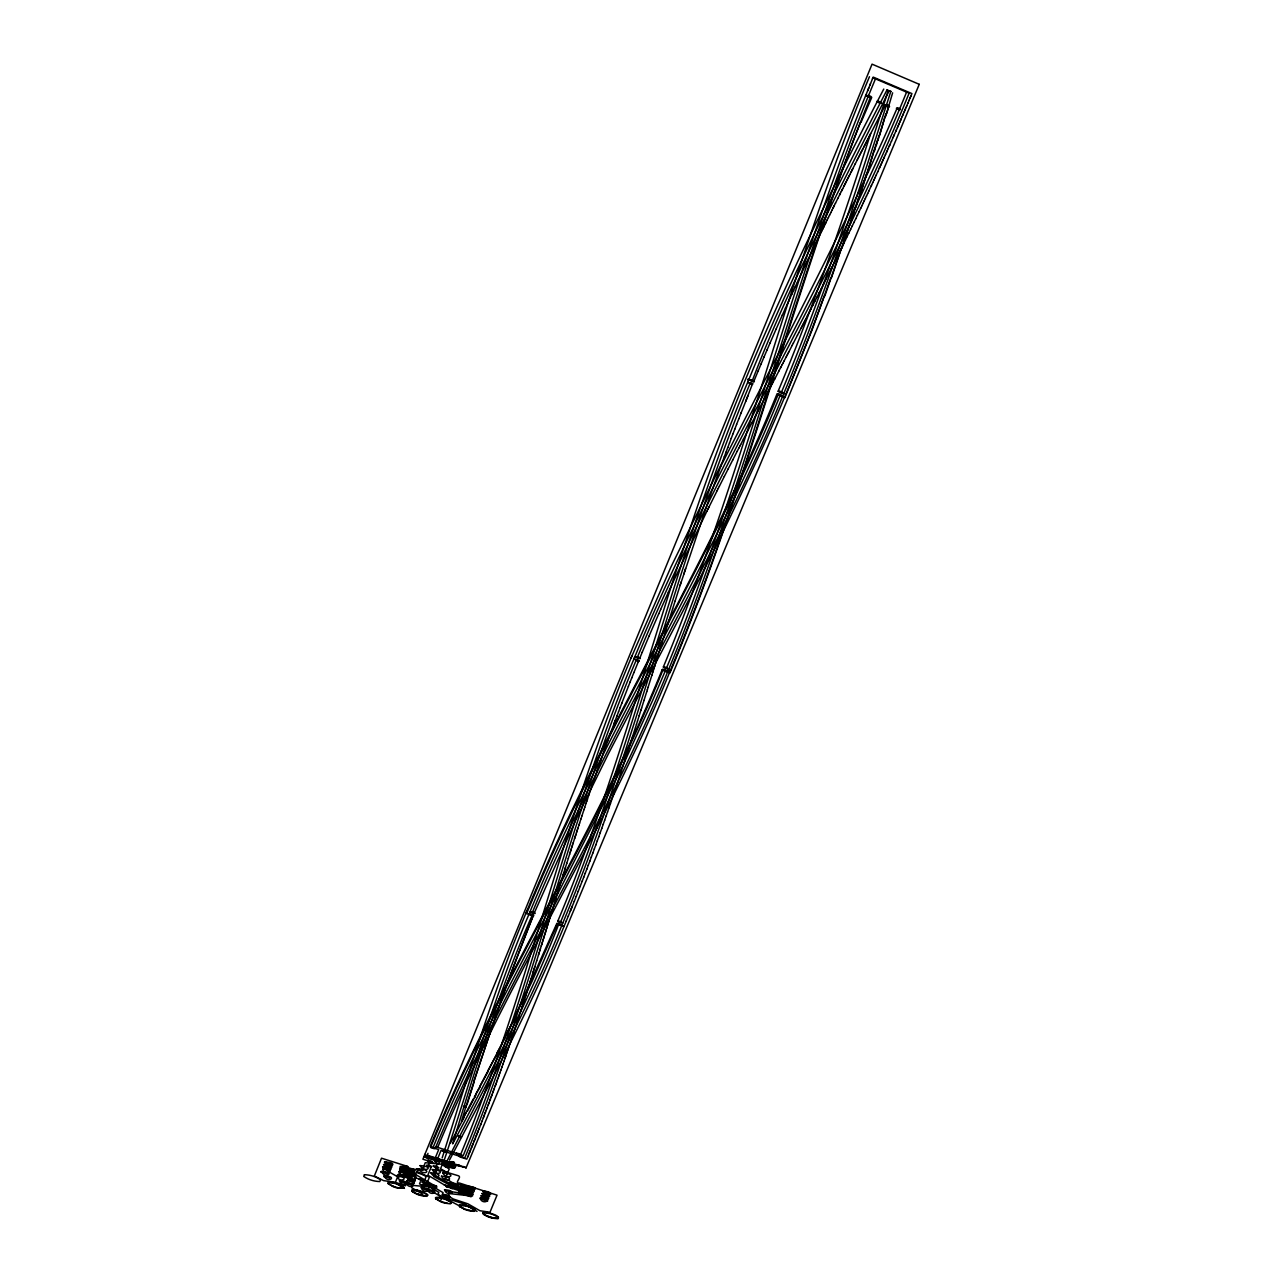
<?xml version="1.0" encoding="UTF-8"?>
<svg xmlns="http://www.w3.org/2000/svg" width="1283" height="1283" viewBox="0 0 1283 1283"><rect width="100%" height="100%" fill="white"/><g stroke="black" fill="none" stroke-linecap="round" stroke-linejoin="round"><path stroke-width="1.5" d="M388.188 1183.76L389.294 1182.669L394.555 1183.359A32.941 28.467 2.7 0 1 398.965 1184.77L404.113 1188.09L397.602 1188.09A33.214 28.98 2.5 0 1 393.207 1186.695L387.947 1183.231M427.72 1194.954L426.694 1196.333L421.449 1195.644A33.117 28.9 1.6 0 1 417.071 1194.265L412.533 1191.843L412.068 1189.983M427.672 1195.115L426.421 1195.788M435.546 1197.969L437.808 1197.28M474.983 1210.302L472.753 1210.815M498.221 1216.974L497.996 1218.77L492.415 1218.16A32.861 28.611 -0.9 0 1 488.085 1216.781L483.964 1214.664L482.857 1212.804M497.996 1218.144L498.397 1217.198L493.811 1214.873A32.604 28.098 -0.4 0 0 489.481 1213.493L484.284 1212.82L483.354 1214.135M547.248 926.518L546.526 928.796M547.456 925.765L547.857 924.498M548.082 923.744L548.482 922.477M548.691 921.723L549.108 920.456M549.316 919.686L550.038 917.425M550.247 916.655L550.664 915.404M550.872 914.619L551.273 913.368M750.33 382.879C675.836 559.548 635.903 748.358 561.906 925.187L558.746 924.145C529.991 998.559 490.764 1072.091 452.658 1143.891C475.993 1066.622 500.178 987.653 532.269 915.052L529.125 913.929C494.292 994.822 470.909 1080.238 443.148 1163.408M466.146 1105.978L461.463 1121.326L473.315 1098.873M466.996 1104.711L474.245 1081.473M466.322 1107.021L466.178 1106.956A7.04 6.223 1 0 0 463.917 1106.203L463.484 1106.812A7.057 6.239 0.9 0 0 465.745 1107.566C484.974 1046.11 508.485 976.972 533.199 915.789A7.281 6.672 -0.5 0 1 530.889 914.971L530.328 914.33L531.354 914.298A7.265 6.64 -0.4 0 1 533.664 915.116L533.696 915.854M540.031 949.901L541.362 945.635M541.266 945.892L541.667 944.625M541.891 943.887L542.292 942.62M542.501 941.882L545.692 931.57M545.291 932.821L546.927 927.529M547.151 926.775L547.552 925.508M547.761 924.754L548.178 923.487M548.386 922.734L548.787 921.467M549.012 920.697L549.413 919.446M549.621 918.676L550.343 916.415M550.567 915.645L550.968 914.394M551.177 913.608L552.524 909.31M552.123 910.561L555.347 900.169M555.555 899.383L555.972 898.132M556.181 897.346L556.597 896.095M557.127 894.283L557.848 892.022M540.432 948.634L539.726 950.911M542.917 940.615L543.222 939.621M543.527 938.611L543.832 937.6M544.152 936.59L544.457 935.596M544.762 934.585L545.083 933.575M545.997 930.56L546.317 929.55M551.594 912.357L551.898 911.347M553.47 906.263L553.775 905.253M555.25 900.393L555.651 899.142M555.876 898.357L556.277 897.106M436.268 1161.259L434.344 1160.121L438.706 1149.568L432.996 1147.724C468.552 1060.031 514.611 977.101 557.544 893.032M558.073 891.22L559.115 887.932M559.965 885.078L560.382 883.843M538.475 954.905L538.892 953.638M539.101 952.9L539.822 950.639M541.57 944.897L541.987 943.63M542.196 942.877L542.597 941.626M557.752 892.246L558.169 890.995M559.019 888.157L560.062 884.869M560.607 883.041L561.329 880.763M561.553 879.962L561.97 878.727M536.631 960.903L538.587 954.648M538.796 953.91L539.197 952.644M560.286 884.067L560.703 882.816M561.232 880.988L561.649 879.753M561.874 878.935L563.237 874.621M563.478 873.819L563.879 872.568M534.145 968.873L534.562 967.607M534.77 966.885L536.727 960.63M651.812 675.371L652.871 671.987M652.839 672.084L654.234 667.609M653.865 668.78L654.923 665.412M654.555 666.583L655.613 663.215M534.337 912.838L576.035 819.372L608.543 753.522L655.485 663.295L660.408 647.787M656.271 661.082L656.607 659.991M657.634 656.688L657.987 655.581M659.703 650.064L660.039 648.957M563.157 874.846L563.558 873.595M563.782 872.793L564.841 869.489M565.065 868.671L565.482 867.436M532.91 972.835L533.327 971.568M533.536 970.862L534.257 968.601M534.466 967.879L534.883 966.612M646.696 691.762L647.418 689.484M647.386 689.58L648.091 687.303M648.059 687.399L651.844 675.275M660.392 647.851L661.787 643.36M662.477 641.147L661.771 643.424M663.183 638.934L662.461 641.211M564.745 869.698L565.161 868.463M565.386 867.645L566.765 863.331M566.685 863.539L568.385 858.183M530.745 979.779L531.162 978.512M531.675 976.812L533.022 972.562M533.215 971.84L533.632 970.573M530.12 981.768L530.537 980.485M531.05 978.785L531.771 976.539M640.907 710.221L641.628 707.943M641.596 708.056L644.018 700.358M643.97 700.47L646.728 691.665M663.151 638.998L666.294 628.959M666.278 629.007L672.613 608.912M473.94 1080.992L503.674 992.304L533.391 915.116M568.289 858.375L569.684 854.061M569.588 854.253L570.326 851.992M570.566 851.158L571.961 846.828M570.983 849.923L571.304 848.897M530.216 981.479L527.618 989.658M530.424 980.773L530.841 979.506M528.035 988.391L526.688 992.625M528.355 987.397L528.981 985.424M672.597 608.944L675.099 601.086M639.255 715.513L637.507 721.03M640.955 710.108L639.207 715.625M636.48 724.27L637.539 720.918M570.245 852.201L570.662 850.966M572.202 845.994L572.619 844.759M571.881 847.021L572.298 845.802M572.539 844.952L573.276 842.69M526.062 994.582L526.479 993.315M675.083 601.118L680.471 584.262M636.528 724.141L632.711 736.089M573.196 842.883L575.923 834.415M525.116 997.533L525.549 996.266M525.741 995.576L526.174 994.293M526.367 993.603L526.8 992.336M523.865 1001.462L524.282 1000.195M524.49 999.505L525.228 997.244M525.437 996.554L525.854 995.287M632.423 737.019L631.348 740.371M888.157 90.644C855.777 192.322 822.692 293.935 781.379 392.422L780.481 392.069L783.817 393.432C825.161 294.946 858.311 193.332 890.739 91.638M574.511 838.745L576.596 832.346M576.837 831.496L577.254 830.261M522.919 1004.397L523.352 1003.13M523.544 1002.44L523.977 1001.173M524.17 1000.483L524.603 999.216M521.973 1007.347L522.406 1006.064M522.598 1005.391L523.031 1004.108M523.239 1003.418L523.656 1002.151M680.102 585.417L709.387 498.045M680.824 583.156L681.177 582.033M629.969 744.637L631.396 740.243M632.375 737.148L632.76 735.961M870.628 133.576C842.739 220.5 813.358 307.038 778.107 391.299M886.008 113.481L879.593 135.292M885.078 116.384L877.893 140.569M892.631 92.825L885.719 116.272M886.649 113.353L888.734 106.858M576.516 832.523L576.917 831.304M577.51 829.411L577.927 828.193M577.174 830.454L577.591 829.235M577.847 828.385L578.938 825.081M521.347 1009.304L522.085 1007.043M522.293 1006.369L522.71 1005.086M520.706 1011.261L521.459 1008.999M628.606 748.919L630.017 744.509M627.563 752.111L628.638 748.775M877.267 140.665L874.477 151.089M878.967 135.405L876.321 145.428M578.858 825.258L579.611 822.996M579.531 823.189L580.958 818.843M520.08 1013.201L520.818 1010.956M518.813 1017.114L520.192 1012.912M683.727 574.159L684.096 573.036M684.464 571.881L685.571 568.497M626.184 756.377L627.612 751.982M624.805 760.627L625.19 759.424M625.495 758.494L626.232 756.232M876.081 144.338L866.891 174.344M580.878 819.019L581.985 815.731M518.172 1019.055L518.925 1016.81M624.853 760.482L623.073 765.919M625.142 759.552L625.543 758.349M874.22 150.063L861.502 190.638M581.905 815.908L584.038 809.477M516.905 1022.952L518.284 1018.75M515.622 1026.833L517.017 1022.647M623.121 765.775L621.325 771.211M866.266 174.408L858.969 198.24M583.957 809.653L584.727 807.392M514.98 1028.774L515.734 1026.528M621.373 771.067L617.476 782.806M584.647 807.568L586.106 803.222M586.026 803.399L586.796 801.137M513.697 1032.655L515.092 1028.469M861.31 189.451L856.002 207.092M586.732 801.298L587.502 799.052M513.056 1034.579L513.809 1032.334M512.398 1036.52L513.168 1034.274M511.757 1038.444L512.526 1036.199M617.524 782.646L615.359 789.109M858.359 198.288L850.052 224.669M587.422 799.213L588.897 794.867M588.817 795.027L590.308 790.681M511.115 1040.385L511.869 1038.139M855.392 207.14L841.905 248.277M510.458 1042.309L511.227 1040.064M509.8 1044.234L510.586 1041.988M614.653 791.194L615.423 788.949M613.948 793.295L614.717 791.034M590.228 790.841L594.221 779.166M508.822 1047.12L509.928 1043.913M613.242 795.38L613.996 793.135M507.843 1050.007L508.95 1046.8M506.865 1052.878L507.972 1049.686M613.29 795.219L610.387 803.735M849.458 224.701L831.448 277.786M506.977 1052.557L504.877 1058.635M594.157 779.326L595.681 774.98M505.999 1055.428L503.898 1061.49M608.96 807.889L610.435 803.559M595.601 775.124L597.124 770.778M607.517 812.043L609.008 807.729M886.361 105.302L887.387 105.671M597.06 770.939L598.6 766.576M502.888 1064.361L504.011 1061.169M606.073 816.196L607.565 811.882M598.519 766.737L601.551 758.173M501.894 1067.215L503.016 1064.024M604.614 820.334L606.121 816.02M599.995 762.519L603.042 753.971M500.899 1070.07L502.022 1066.879M499.889 1072.909L501.011 1069.733M603.154 824.456L604.678 820.158M499.215 1074.801L500.017 1072.572M709.371 498.093L717.582 475.127M601.695 828.577L603.218 824.279M498.542 1076.694L499.344 1074.464M497.868 1078.586L498.67 1076.357M602.978 754.099L604.55 749.753M497.195 1080.478L497.996 1078.249M600.219 832.699L601.759 828.401M604.485 749.897L606.057 745.535M496.521 1082.371L497.323 1080.142M496.649 1082.018L495.158 1086.14M598.76 836.805L600.284 832.507M830.871 277.786L812.155 329.747L784.875 397.73L779.038 395.356M606.009 745.68L607.597 741.317M495.96 1083.91L494.115 1088.962M597.269 840.894L598.824 836.612M607.533 741.446L609.12 737.1M717.566 475.175L720.934 465.937M595.777 844.984L597.333 840.702M609.072 737.228L615.375 720.196M493.426 1090.855L494.244 1088.625M493.089 1091.801L493.57 1090.518M594.286 849.057L595.857 844.791M720.918 466.002C780.978 347.677 844.807 228.214 897.314 107.708A8.628 8.099 -69.9 0 1 899.864 108.83L900.474 109.616L899.287 109.697A8.676 8.115 -70.3 0 1 896.753 108.574L896.352 108.253M492.047 1094.624L492.864 1092.394M492.736 1092.747L493.217 1091.448M492.191 1094.271L491.02 1097.414M592.794 853.131L594.366 848.865M824.231 296.036C778.573 423.053 718.833 544.313 655.485 663.295M824.809 296.052L841.311 248.293L840.108 250.891M491.501 1096.147L491.838 1095.201M490.331 1099.274L491.148 1097.061M722.618 461.399L724.334 456.732M489.994 1100.205L490.475 1098.922M591.287 857.204L592.858 852.938M613.739 724.542L616.963 715.962M724.318 456.796L726.05 452.129M488.951 1102.995L490.122 1099.852M589.779 861.262L591.351 856.996M726.034 452.193L727.782 447.51M488.246 1104.871L488.727 1103.588M488.598 1103.925L489.08 1102.642M588.255 865.303L589.843 861.053M727.766 447.591L729.53 442.908M487.171 1107.726L488.374 1104.519M486.818 1108.672L487.299 1107.373M586.732 869.345L588.32 865.095M616.915 716.074L618.566 711.728M729.498 442.988L731.278 438.289M486.113 1110.549L486.947 1108.32M485.407 1112.393L486.241 1110.196M618.518 711.84L620.186 707.494M485.054 1113.307L485.535 1112.04M485.182 1112.954L483.659 1116.948M585.192 873.37L586.796 869.136M620.138 707.591L621.806 703.244M731.246 438.369L733.042 433.67M484.14 1115.681L484.493 1114.783M483.322 1117.862L483.803 1116.595M583.653 877.396L585.273 873.162M733.01 433.75L734.822 429.051M481.895 1121.534L483.45 1117.509M582.113 881.405L583.733 877.171M621.758 703.357L628.429 686.261M734.79 429.131L736.602 424.432M736.57 424.513L738.864 418.643M480.82 1124.325L482.039 1121.166M480.451 1125.271L480.949 1123.972M580.157 886.409L582.177 881.18M860.444 122.35C788.82 302.804 745.006 493.009 669.71 672.116M861.069 122.238L871.75 97.428L871.125 96.642A8.66 8.131 -72.1 0 0 868.575 95.535M578.216 891.396L580.237 886.184M738.832 418.739L741.125 412.853M479.329 1128.126L480.58 1124.918M478.96 1129.072L479.473 1127.757M478.206 1130.965L479.088 1128.703M477.837 1131.895L478.351 1130.596M576.243 896.384L578.28 891.172M628.381 686.357L630.113 682.011M741.093 412.95L748.069 395.469M477.116 1133.723L477.613 1132.456M477.484 1132.825L477.982 1131.526M476.41 1135.519L477.26 1133.354M476.057 1136.401L476.554 1135.15M630.065 682.107L631.813 677.761M475.368 1138.165L476.201 1136.032M574.271 901.356L576.324 896.159M474.662 1139.897L475.496 1137.78M473.956 1141.645L474.453 1140.395M631.765 677.841L633.946 672.436M865.913 95.006C789.045 282.404 744.348 481.157 666.438 668.17L665.508 667.818L668.764 669.084C602.208 833.645 503.77 982.858 435.915 1146.81M875.471 78.856C794.193 272.124 748.63 478.094 667.785 671.49L664.45 670.287L665.412 670.624L652.79 700.149L622.704 765.935L556.469 896.32M745.696 401.371L752.576 383.697A7.971 7.778 -49.1 0 0 750.106 382.687L748.999 382.703L749.577 383.473A8.003 7.81 -51.6 0 0 752.046 384.467L752.848 383.89M870.387 97.283C794.257 285.788 748.326 485.182 669.934 672.917L664.289 670.897M474.309 1140.779L474.806 1139.529M574.351 901.115L570.277 911.235M867.597 90.852L870.467 83.748M869.922 85.127L873.194 77.092L911.94 93.595L911.042 95.696M472.882 1144.34L474.101 1141.277M572.362 906.071L568.273 916.174M868.767 87.966L865.608 95.744L869.553 97.3M633.914 672.533L638.276 661.787M472.497 1145.27L473.01 1143.971M472.112 1146.216L472.641 1144.901M471.711 1147.194L472.256 1145.847M402.557 1168.027L415.949 1173.448M527.169 910.369C492.993 990.797 468.52 1074.801 442.17 1157.924M869.457 76.707C788.676 269.189 743.386 474.213 663.359 666.952M471.31 1148.189L471.855 1146.826M412.484 1182.75L413.431 1180.408L399.703 1175.068L401.611 1170.369L415.532 1174.458M424.881 1154.347L424.015 1156.464L428.201 1158.95M427.993 1153.353L426.87 1156.079L427.897 1156.673L452.594 1164.595L466.242 1167.61M470.476 1150.226L471.454 1147.82M470.059 1151.252L470.62 1149.841M423.358 1167.354L425.266 1162.703L445.185 1164.563L451.873 1167.322M427.688 1157.202L423.887 1156.833L422.909 1159.207L430.126 1161.516L428.763 1164.852L431.457 1166.439L427.848 1175.196L448.12 1187.128L465.44 1192.661L470.476 1195.612M872.472 78.856L872.921 77.766L909.118 93.194C830.085 286.799 717.037 464.173 637.33 657.441M753.714 381.644L758.093 371.06M435.947 1162.061L436.38 1161.019M460.709 1154.347C528.147 991.647 563.253 817.688 632.134 655.485M469.786 1151.893L468.423 1155.229M469.225 1153.273L470.203 1150.867M566.236 921.082L568.353 915.934M631.108 657.89L671.073 566.733L722.73 461.303M526.222 912.646C599.161 734.518 704.608 571.961 777.145 393.624M430.238 1146.409C497.596 982.618 595.745 833.613 662.317 669.421M529.125 913.929C602.192 735.752 707.735 573.148 780.401 394.779M436.076 1162.478L441.095 1150.322L464.783 1157.94C532.477 995.624 567.711 821.954 636.304 659.927L637.266 660.28L633.93 659.013C713.637 464.751 827.262 286.606 906.584 92.119M437.359 1163.761L435.562 1168.123L437.262 1169.118L436.188 1171.716L434.985 1171.01M436.717 1169.23L433.895 1176.575L449.371 1184.834A27.456 23.784 1 0 1 453.204 1186.053L472.641 1192.677L473.219 1194.425L465.761 1192.051L466.387 1190.929L468.215 1191.233M434.761 1175.148L435.145 1174.218M442.202 1164.772L440.582 1168.685L447.526 1172.79L445.201 1178.371L452.771 1182.862L473.411 1188.635M442.539 1164.868L443.244 1163.168M434.857 1187.272L435.338 1186.117L411.298 1171.972M444.688 1165.702C484.733 1086.108 528.612 1008.085 561.906 925.187M662.83 670.223C596.146 834.495 497.916 983.564 430.559 1147.483L433.638 1148.477M467.686 1157.009L468.568 1154.844M670.688 669.694C604.133 834.126 505.727 983.211 437.872 1147.002M638.244 661.868L638.726 660.729M639.752 658.243L642.254 652.197M449.451 1160.153C490.01 1083.205 531.242 1006.337 564.295 925.733M449.018 1161.933L448.024 1165.846M445.313 1178.468L445.682 1177.569M452.274 1165.349L452.626 1164.515M440.919 1199.958L442.042 1197.28L432.932 1191.939M456.106 1165.092L455.176 1167.322L444.656 1162.783L428.346 1158.549M556.934 923.247L515.333 1015.751M467.83 1156.641L466.804 1159.142L460.565 1157.138M566.332 920.841L563.991 926.486L558.634 924.706M642.222 652.261L649.006 636.192M557.897 920.937C610.756 794.802 645.285 662.269 688.666 532.83C738.655 378.726 808.899 232.383 883.762 89.056M557.095 923.904L557.832 923.391A7.249 6.623 -1.8 0 1 560.126 924.225L560.687 924.851L559.661 924.883A7.265 6.64 -2 0 1 557.367 924.065L532.028 981.431L513.986 1018.542M446.131 1181.9L451.937 1183.76L452.578 1182.734M465.905 1168.236L919.253 84.325M758.045 371.188L761.027 364.083M778.059 393.817L777.883 394.667A7.987 7.762 -49.3 0 0 780.353 395.661L781.475 395.613L780.882 394.891A7.955 7.73 -47.1 0 0 778.412 393.897C705.073 571.657 599.851 735.335 526.607 913.624L531.948 915.533M783.817 393.432C711.343 571.865 605.784 734.437 532.381 912.438L533.199 912.742L530.071 911.636M910.064 98.005L910.722 96.482M464.622 1190.111L463.211 1193.495L446.34 1190.929M907.835 103.298L909.15 100.218M908.989 100.555L910.224 97.668M910.561 96.818L911.203 95.359M472.417 1190.993L450.67 1184.514L433.558 1174.49M760.979 364.212L763.978 357.091M906.023 107.58L906.776 105.831M906.616 106.152L907.995 102.977M904.274 111.685L906.183 107.243M904.852 110.354L905.429 108.975M763.93 357.235L766.977 350.099M903.2 114.203L904.435 111.348M648.973 636.24L658.772 613.723M902.671 115.422L903.344 113.882M766.913 350.243L769.992 343.106M900.153 121.276L901.324 118.613M900.81 119.784L899.624 122.478M901.163 118.934L902.318 116.272M902.174 116.609L902.831 115.085M898.549 124.964L899.255 123.393M898.004 126.231L898.709 124.643M899.094 123.713L899.784 122.158M769.944 343.251L776.119 329.089M896.336 130.064L897.603 127.193M897.459 127.498L898.164 125.91M894.123 135.116L895.935 131.026M895.775 131.347L896.48 129.743M893.032 137.602L893.722 136.046M893.577 136.367L894.267 134.811M891.412 141.29L893.176 137.297M776.055 329.25L782.357 315.041M658.74 613.771L660.665 609.441M889.247 146.166L891.557 140.97M660.633 609.473L668.363 592.265M887.066 151.073L888.301 148.315M888.157 148.603L889.937 144.642M885.398 154.778L886.649 152.003M886.505 152.308L887.211 150.769M782.293 315.217L785.533 308.016M883.73 158.515L884.42 156.975M884.276 157.264L885.543 154.489M882.062 162.203L882.752 160.68M882.608 160.968L883.313 159.461M883.169 159.75L883.859 158.21M785.453 308.193L787.12 304.504M881.646 163.133L877.652 171.906M881.501 163.422L882.207 161.915M787.056 304.68L788.724 300.976M668.347 592.297L672.292 583.685M879.304 168.265L879.849 167.063M880.539 165.555L881.1 164.352M790.264 297.64L791.932 293.935M788.644 301.168L790.328 297.464M875.984 175.546L877.78 171.617M791.868 294.128L793.568 290.407M672.276 583.701L706.853 511.276M874.862 177.968L876.113 175.258M793.487 290.599L795.187 286.895M872.616 182.844L873.867 180.133M873.739 180.406L874.99 177.696M795.123 287.087L796.823 283.367M870.932 186.5L871.622 185.009M871.494 185.281L872.745 182.571M796.743 283.559L798.459 279.838M868.671 191.343L871.061 186.227M798.395 280.031L800.111 276.31M866.41 196.171L867.677 193.492M867.549 193.765L868.799 191.071M801.683 272.974L803.431 269.238M800.031 276.503L801.763 272.782M864.165 200.982L865.416 198.32M865.287 198.576L866.538 195.914M803.35 269.446L805.099 265.709M863.026 203.388L864.277 200.725M805.018 265.918L806.766 262.181M860.765 208.183L862.016 205.521M861.887 205.777L863.154 203.131M808.354 258.861L810.134 255.109M806.686 262.39L808.45 258.637M857.349 215.352L859.177 211.519M859.049 211.759L860.877 207.926M810.038 255.317L811.818 251.564M855.633 218.928L857.461 215.095M811.738 251.789L813.518 248.02M853.917 222.504L855.761 218.687M815.138 244.716L816.934 240.947M813.438 248.244L815.218 244.492M850.485 229.625L852.329 225.824M852.201 226.065L854.045 222.248M816.838 241.172L818.65 237.403M848.769 233.185L850.597 229.384M515.67 1016.2L504.476 1037.947M514.323 1018.991L502.198 1042.534M820.27 234.083L821.521 231.485M818.554 237.628L820.366 233.859M847.037 236.746L848.881 232.945M822.676 229.128L823.83 226.754M821.425 231.726L827.31 219.666M843.589 243.818L845.417 240.049M845.305 240.29L847.149 236.505M824.889 224.637L826.044 222.28M841.279 248.533L843.685 243.594M828.369 217.533L829.636 214.919M827.214 219.906L828.465 217.292M838.954 253.248L840.221 250.666M830.71 212.802L831.977 210.171M829.54 215.175L830.807 212.545M836.644 257.931L839.066 253.024M835.522 203.035L831.881 210.428M833.164 207.798L834.335 205.408M706.853 511.308L717.181 490.587M707.927 509.126L709.002 506.961M833.148 264.956L834.415 262.406M834.319 262.614L835.586 260.064M835.474 260.273L836.741 257.723M504.812 1038.412L496.697 1053.503M835.425 203.291L837.895 198.256M832.09 267.072L829.668 271.948M830.823 269.622L833.26 264.747M502.519 1042.999L487.893 1070.792M841.488 191.087L839.579 194.936M841.969 190.157L842.69 188.697M837.799 198.528L840.285 193.476M827.92 275.444L828.593 274.081M828.497 274.289L829.764 271.739M843.765 186.58L845.673 182.731M846.764 180.646L847.47 179.203M846.283 181.561L844.374 185.393M841.375 191.359L842.081 189.9M842.578 188.97L843.877 186.308M717.165 490.635L718.288 488.406M824.408 282.42L826.252 278.732M826.156 278.94L828.016 275.236M847.935 178.305L848.64 176.862M849.121 175.963L849.827 174.52M851.495 171.264L855.344 163.615M846.171 181.833L846.876 180.374M847.357 179.476L848.047 178.016M848.528 177.134L849.234 175.691M718.255 488.454L719.378 486.225M719.362 486.273L724.35 476.394M820.912 289.365L823.927 283.383M822.66 285.884L824.504 282.212M497.018 1053.985L483.226 1079.853M852.826 168.586L850.902 172.451M849.715 174.793L851.014 172.163M816.806 297.448L819.244 292.636M819.147 292.829L820.992 289.172M857.188 160.054L857.958 158.483M858.487 157.504L859.241 155.965M855.232 163.903L857.317 159.766M857.846 158.771L858.616 157.216M860.38 153.8L861.695 151.153M862.144 150.336L862.834 148.924M728.263 468.744L724.334 476.458M812.7 305.498L815.138 300.719M815.058 300.896L816.902 297.255M863.796 147.096L864.469 145.733M866.089 142.573L864.341 146.037M866.506 141.788L867.196 140.376M864.87 144.995L865.416 143.937M865.961 142.878L866.634 141.483M859.754 155.018L860.492 153.511M860.973 152.613L862.272 150.031M862.705 149.229L863.924 146.791M859.129 156.253L859.883 154.73M728.231 468.808L732.737 459.972M808.691 313.357L807.424 315.826M809.188 312.394L809.862 311.063M810.359 310.101L811.032 308.77M809.781 311.24L810.439 309.925M810.952 308.946L812.797 305.322M596.932 828.048L597.429 827.07M868.832 137.265L869.569 135.757M870.066 134.843L885.062 105.671L887.772 106.601M867.773 139.254L868.96 136.944M869.441 136.062L870.195 134.539M867.067 140.697L868.238 138.42M737.244 451.183L732.705 460.036M738.944 447.879L737.212 451.263M805.163 320.237L803.912 322.691M805.66 319.259L808.098 314.511M808.595 313.533L809.268 312.218M804.489 321.536L805.756 319.082M488.214 1071.273L475.801 1094.126M886.938 90.018C837.398 185.891 788.436 282.244 747.716 382.286L751.068 383.585L750.202 383.232M738.912 447.959L740.083 445.682M740.05 445.762L740.644 444.592M798.7 332.778L797.449 335.216M801.057 328.223L798.619 332.938M802.148 326.107L802.805 324.791M803.318 323.829L803.992 322.514M801.554 327.245L802.228 325.946M802.741 324.968L803.399 323.653M743.45 439.155L744.637 436.878M745.728 434.745L747.492 431.361M740.612 444.672L743.482 439.075M744.589 436.958L745.776 434.664M792.172 345.416L793.423 343.01M793.343 343.154L797.529 335.055M800.977 328.384L801.634 327.085M482.761 1080.751L480.002 1086.076M747.444 431.441L752.079 422.508M752.03 422.604L755.527 415.852M756.056 414.858L757.836 411.426M757.788 411.522L760.145 406.984M778.701 371.348L779.342 370.097M780.449 367.98L781.106 366.73M782.277 364.468L781.042 366.858M782.79 363.49L784.025 361.1M786.383 356.578L783.961 361.229M786.896 355.599L787.554 354.316M788.067 353.338L788.724 352.055M786.303 356.722L786.96 355.455M787.473 354.461L788.131 353.194M788.66 352.216L792.236 345.271M765.309 397.072L765.935 395.838M768.26 391.379L765.887 395.966M770.586 386.905L768.212 391.491M772.286 383.681L772.927 382.43M774.611 379.207L775.253 377.956M755.479 415.965L756.104 414.746M760.097 407.08L765.358 396.96M770.538 387.033L772.334 383.553M772.863 382.559L774.675 379.078M775.205 378.084L778.765 371.22M779.294 370.226L780.513 367.852M782.213 364.613L782.855 363.346M480.307 1086.573L474.325 1096.965M474.63 1097.462L475.127 1096.5M476.105 1094.607L467.317 1111.351M466.178 1112.441L463.949 1116.659M464.238 1117.172L450.429 1143.153M411.971 1190.768L418.434 1190.945A32.861 28.386 1.9 0 1 422.813 1192.34L427.608 1195.018M436.06 1199.124L436.974 1197.809L442.202 1198.482A32.765 28.29 1.1 0 1 446.58 1199.878L451.52 1202.78L450.525 1203.262M459.266 1205.138L459.747 1206.645M474.983 1210.478L470.236 1207.383A32.684 28.194 0.3 0 0 465.889 1206.004L459.731 1205.571L460.581 1206.966M403.664 1188.026L403.006 1188.186M435.579 1197.632L436.412 1197.344M498.51 1217.952L495.03 1218.176M388.091 1182.381L389.615 1182.156M426.998 1165.221L426.565 1165.83A6.992 6.11 1.7 0 0 428.811 1166.568L429.244 1165.958A6.992 6.094 1.8 0 0 426.998 1165.237M474.806 1210.607L473.764 1210.815M886.986 89.922L887.066 89.906A2.39 2.229 -71.5 0 1 888.285 90.419L888.413 90.532M748.085 379.223L748.262 379.207A2.502 2.454 -50.8 0 1 749.529 379.736L749.448 379.944A2.518 2.454 -51.6 0 1 748.117 379.415L748.037 379.335M436.717 1169.23L458.528 1175.805C462.281 1176.992 453.508 1183.744 459.555 1183.086L497.034 1195.179L489.978 1212.243L479.938 1210.735L467.91 1203.823L453.188 1198.964L448.489 1196.141L448.793 1193.511L468.904 1195.74L471.246 1192.067L467.124 1189.357A27.312 23.655 0.5 0 0 463.291 1188.138L457.806 1187.978M435.049 1161.708L435.322 1161.692A3.127 2.726 1.5 0 1 436.733 1162.173L436.701 1162.43M446.548 1161.516L446.821 1161.516A3.127 2.726 1.1 0 1 448.232 1161.981L448.376 1162.109M429.613 1166.616L431.088 1167.354M448.296 1162.238L448.12 1162.238A3.127 2.726 1.1 0 1 446.644 1161.756L446.516 1161.66M444.143 1163.521L443.934 1163.537A3.127 2.726 1.2 0 1 442.459 1163.056L442.362 1162.991M443.677 1164.579L443.501 1164.579A3.127 2.726 1.2 0 1 442.026 1164.098L442.202 1163.841A3.127 2.726 1.3 0 1 443.613 1164.322L443.758 1164.451M458.175 1165.06L458.464 1165.044A3.127 2.726 0.7 0 1 459.859 1165.509L460.02 1165.638M459.923 1165.766L459.763 1165.766A3.127 2.726 0.7 0 1 458.288 1165.301L458.159 1165.205M462.938 1166.584L463.227 1166.568A3.111 2.726 0.6 0 1 464.622 1167.049L464.783 1167.161M464.687 1167.289L464.526 1167.305A3.127 2.726 0.5 0 1 463.051 1166.824L462.955 1166.76M403.423 1188.138L402.605 1188.234M412.212 1189.854L413.495 1189.726M446.115 1186.422L446.388 1186.406A3.111 2.71 1 0 1 447.783 1186.871L447.799 1186.871M447.847 1187.128L447.687 1187.128A3.111 2.71 0.9 0 1 446.211 1186.663L446.115 1186.599M459.683 1204.913L462.762 1204.913M426.918 1195.772L424.801 1195.756M483.98 1212.275L485.086 1212.291M389.519 1182.124L391.427 1182.284M413.399 1189.694L415.307 1189.854M426.052 1195.836L424.144 1195.692M472.85 1210.847L471.502 1210.703M484.99 1212.259L487.043 1212.515M444.383 1195.58L449.034 1197.007M389.407 1169.038L384.515 1167.578M447.446 1161.869L453.124 1162.334L453.396 1163.585L463.676 1166.889M453.412 1163.601L424.625 1154.989L872.055 64.15L919.237 84.309M446.484 1166.375L444.527 1166.135L449.275 1168.941L446.58 1175.003M391.395 1164.467L386.391 1162.783M471.454 1193.286L443.934 1184.658M481.863 1199.252L486.369 1200.647M472.256 1210.815L470.797 1210.607M401.082 1188.234L399.606 1188.026M438.321 1197.296L439.78 1197.504M453.348 1166.055L453.605 1165.413A6.976 6.094 1 0 0 451.375 1164.675L450.942 1165.285A6.992 6.11 0.9 0 0 453.172 1166.022M391.331 1182.252L392.887 1182.525M415.211 1189.822L416.75 1190.095M424.24 1195.708L421.947 1195.291M495.126 1218.208L493.602 1217.936M399.719 1188.058L397.345 1187.545A33.198 28.964 2.5 0 1 392.951 1186.15M439.684 1197.472L442.026 1197.985M463.355 1204.994L464.189 1205.154M447.254 1203.133L445.682 1202.812M486.947 1212.483L488.518 1212.804M470.893 1210.639L469.321 1210.318M464.093 1205.122L465.697 1205.491A32.668 28.178 0.3 0 1 470.043 1206.87M493.714 1217.968L492.111 1217.599A32.845 28.595 -0.8 0 1 487.781 1216.236M392.79 1182.493L393.64 1182.685M416.638 1190.063L417.504 1190.255M868.575 95.519L867.42 95.535L868.014 96.369A8.692 8.147 -72.4 0 0 870.564 97.476L870.756 97.54M416.799 1193.719A33.101 28.884 1.6 0 0 421.177 1195.098L422.043 1195.323M445.778 1202.845L444.912 1202.636A33.021 28.787 0.8 0 1 440.55 1201.241L439.844 1200.968M488.422 1212.772L489.272 1212.98M469.418 1210.35L468.552 1210.126A32.925 28.691 0 0 1 464.205 1208.746L463.5 1208.474M393.544 1182.653L394.41 1182.862A32.925 28.451 2.7 0 1 398.708 1184.225L399.526 1184.546M417.408 1190.223L418.258 1190.432A32.829 28.37 1.9 0 1 422.556 1191.795L423.358 1192.115M404.883 1172.454L406.727 1172.758L407.353 1171.62L399.815 1169.23L400.408 1170.994L413.19 1175.212M463.933 1106.604L464.831 1106.876M459.057 1205.699L437.984 1194.409L438.85 1192.324L424.914 1184.145L426.517 1184.225L429.404 1177.217L416.783 1171.411M477.019 1211.409L464.542 1204.063L449.884 1199.413L442.122 1194.858L443.052 1192.629L420.968 1179.638L414.313 1177.521M405.941 1166.889L415.355 1169.904M461.335 1184.562L470.685 1187.545M484.83 1192.276L489.577 1193.799M405.396 1168.22L414.81 1171.219M460.789 1185.893L470.123 1188.876M416.366 1172.421L423.085 1174.763M404.851 1169.551L414.281 1172.55M460.228 1187.208L469.562 1190.191M483.867 1194.601L488.39 1196.045M385.477 1165.221L390.032 1166.68M482.873 1196.927L487.364 1198.354M408.106 1173.239L415.115 1175.469M459.122 1189.854L468.455 1192.821M407.93 1174.33L414.682 1176.479M403.231 1173.544L412.645 1176.543M458.576 1191.169L467.91 1194.136M412.1 1177.858L399.221 1173.913L397.489 1174.939L405.027 1177.345L405.364 1176.11L403.728 1175.308M458.031 1192.484L470.925 1196.766L472.657 1195.74L465.2 1193.366L464.847 1194.585L466.467 1195.371M388.14 1171.379L398.74 1177.409L396.944 1178.516L395.148 1182.926L404.482 1188.395M382.623 1172.277L387.161 1173.72M385.06 1176.687L389.647 1178.131M401.194 1181.803L412.34 1185.348L423.967 1186.422L419.525 1183.824L420.343 1181.819L423.855 1182.156L426.148 1176.575L423.182 1174.811M423.021 1188.732L432.772 1191.843M427.239 1155.197L448.12 1161.901M422.973 1170.24L406.342 1168.524L405.203 1171.539A6.992 6.11 2.4 0 0 407.449 1172.277L408.01 1171.748A6.992 6.078 2.4 0 0 405.636 1170.93L406.535 1171.604M435.931 1146.81L463.227 1155.582C530.761 992.866 565.979 818.843 634.941 656.607L638.26 657.778L637.314 657.441M562.852 922.91L559.725 921.868L560.559 922.124C634.219 745.102 674.072 556.229 748.823 379.576L752.223 380.875C789.59 282.821 841.969 185.297 889.071 90.901M459.266 1136.401L460.228 1136.754M868.463 96.081L869.569 96.514M780.24 395.116L779.374 394.779L782.694 396.126M494.308 1214.632L493.506 1214.327A32.572 28.082 -0.4 0 0 489.176 1212.948M487.075 1215.947L487.877 1216.252A32.845 28.595 -0.8 0 0 492.207 1217.631M392.229 1185.861L393.047 1186.182M399.43 1184.514L400.889 1185.155M415.387 1193.126L416.895 1193.751A33.101 28.884 1.6 0 0 421.289 1195.131M494.212 1214.616L496.264 1215.562M471.454 1207.463L469.947 1206.838A32.668 28.178 0.3 0 0 465.601 1205.459M447.799 1199.958L446.292 1199.332A32.749 28.274 1.1 0 0 441.929 1197.953M463.596 1208.506L462.153 1207.864M423.262 1192.083L424.721 1192.725M439.941 1201L438.481 1200.359M898.308 108.702L899.383 109.199M391.636 1185.588L389.182 1184.305M471.342 1207.431L473.267 1208.394M486.482 1215.675L484.557 1214.712M447.703 1199.926L449.627 1200.888M415.484 1193.158L412.613 1191.586M485.824 1215.37L483.659 1214.119M386.408 1176.736L385.975 1177.361A7.008 6.094 3 0 1 383.729 1176.607L384.162 1175.998A6.992 6.078 3 0 1 386.408 1176.752M496.168 1215.53L497.307 1216.172M472.625 1208.057L474.79 1209.532M461.639 1207.576L460.485 1206.934M422.732 1194.184L411.602 1187.657L416.093 1176.687L412.773 1174.731M458.769 1185.957L452.145 1183.776M423.182 1167.241L423.999 1167.738M436.958 1160.538L439.139 1161.821L438.642 1163.889M449.531 1200.856L451.151 1202.027M437.407 1199.765L436.044 1198.851M425.812 1193.318L427.175 1194.232M753.73 380.987L754.34 381.709L753.201 381.789A8.003 7.81 -52.1 0 1 750.715 380.762L750.138 379.993L751.245 379.976A7.971 7.794 -49.6 0 1 753.73 380.987M389.278 1184.337L388.396 1183.728M413.142 1191.907L412.003 1191.041M402.477 1186.069L403.359 1186.679M435.017 1161.853L435.145 1161.949A3.127 2.726 1.5 0 0 436.557 1162.414M402.91 1186.358L403.92 1187.4M436.493 1199.156L435.482 1198.13M483.755 1214.151L482.729 1212.948M459.731 1206.357L464.51 1209.308A32.941 28.707 0 0 0 468.856 1210.687L474.052 1211.36L474.983 1210.045M449.098 1166.905L448.008 1166.247A11.018 9.606 1.2 0 0 445.409 1165.413L443.661 1165.477L444.96 1166.504A11.05 9.655 1.1 0 0 447.542 1167.338L450.814 1166.359A11.018 9.606 1 0 1 453.396 1167.193L454.711 1168.171L452.947 1168.284A11.05 9.655 0.9 0 1 450.365 1167.45L449.194 1166.985M460.02 1206.902L459.17 1205.651M444.191 1163.408L444.126 1163.344A3.127 2.726 1.3 0 0 442.635 1162.831M890.851 91.35L890.947 91.51A3.304 3.095 -71.3 0 0 889.376 90.708M435.691 1198.37L440.823 1201.802A33.037 28.803 0.8 0 0 445.201 1203.181L450.413 1203.855L451.52 1202.78M407.786 1166.472L400.232 1166.423L399.654 1169.807L403.423 1173.015L409.598 1175.613L405.444 1185.781L400.152 1183.984A53.036 45.691 2.7 0 0 394.202 1182.092L383.585 1180.633L374.347 1175.998L381.516 1158.196L407.786 1166.472M380.682 1171.652L381.259 1172.197A7.008 6.11 3.1 0 0 383.521 1172.935L383.938 1172.325A6.992 6.078 3.1 0 0 381.692 1171.587L380.682 1171.652M382.575 1166.953L383.168 1167.498A7.008 6.11 3.1 0 0 385.413 1168.236L385.846 1167.626A7.008 6.094 3.1 0 0 383.585 1166.889L382.575 1166.953M383.537 1164.595L384.114 1165.156A7.024 6.126 3.1 0 0 386.359 1165.878L386.792 1165.269A7.008 6.094 3.1 0 0 384.547 1164.547L383.601 1164.531M384.467 1162.173L385.044 1162.719A7.024 6.126 3.1 0 0 387.306 1163.456L387.723 1162.847A7.008 6.094 3.1 0 0 385.477 1162.109L384.483 1162.125M405.989 1173.704L406.567 1174.25A6.992 6.094 2.3 0 0 408.812 1174.987L409.245 1174.378A6.976 6.078 2.3 0 0 407 1173.64L406.021 1173.672M406.182 1172.63L406.759 1173.175A6.992 6.094 2.3 0 0 409.004 1173.913L409.437 1173.303A6.992 6.078 2.3 0 0 407.192 1172.566L406.246 1172.566M407.786 1170.85L408.363 1171.395A6.992 6.11 2.3 0 0 410.608 1172.133L411.041 1171.523A6.992 6.078 2.3 0 0 408.796 1170.786L407.786 1170.85M416.51 1169.038L417.087 1169.583A6.992 6.11 2 0 0 419.333 1170.321L419.766 1169.711A6.992 6.078 2 0 0 417.52 1168.973L416.51 1169.038M419.06 1179.045L419.621 1179.59A6.976 6.078 1.8 0 0 421.866 1180.312L422.428 1179.783A6.976 6.062 1.9 0 0 420.054 1178.981L419.076 1178.997M425.764 1156.576L426.341 1157.138A7.008 6.126 1.8 0 0 428.586 1157.875L429.019 1157.266A6.992 6.11 1.8 0 0 426.774 1156.528L425.78 1156.544M427.303 1160.618L428.602 1161.66A11.066 9.687 1.7 0 0 431.2 1162.478L432.948 1162.43L431.649 1161.388A11.034 9.623 1.7 0 0 429.051 1160.57L427.303 1160.618M431.922 1147.387L432.499 1147.932A7.024 6.158 1.7 0 0 434.745 1148.686L435.322 1148.141A7.008 6.126 1.7 0 0 432.932 1147.323L431.922 1147.387M426.373 1185.508L426.95 1186.053A6.976 6.062 1.5 0 0 429.18 1186.775L429.613 1186.166A6.96 6.046 1.6 0 0 427.383 1185.444L426.373 1185.508M433.221 1166.055L434.52 1167.097A11.05 9.655 1.4 0 0 437.102 1167.915L438.866 1167.867L437.567 1166.84A11.018 9.606 1.5 0 0 434.969 1166.006L433.221 1166.055M433.446 1185.508L434.007 1186.053A6.976 6.062 1.3 0 0 436.252 1186.775L436.669 1186.166A6.96 6.046 1.4 0 0 434.44 1185.444L433.446 1185.508M442.234 1150.691L442.811 1151.236A7.008 6.142 1.3 0 0 445.057 1151.974L445.49 1151.364A6.992 6.126 1.3 0 0 443.244 1150.626L442.298 1150.626M451.215 1161.708L451.728 1162.59A3.127 2.726 1 0 1 450.333 1162.109L450.509 1161.853A3.127 2.726 1 0 1 451.921 1162.334A6.992 6.11 0.9 0 0 454.022 1162.991L454.455 1162.382A6.976 6.094 1 0 0 452.209 1161.66L451.231 1161.676M458.304 1136.129L458.881 1136.69A7.024 6.174 0.8 0 0 461.126 1137.428L461.559 1136.818A7.008 6.158 0.9 0 0 459.314 1136.08L458.368 1136.064M448.809 1186.214L449.387 1186.759A6.96 6.062 0.8 0 0 451.616 1187.481L452.049 1186.871A6.944 6.046 0.9 0 0 449.82 1186.15L448.842 1186.182M447.142 1196.398L447.703 1196.943A6.944 6.046 0.8 0 0 449.932 1197.664L450.365 1197.071A6.944 6.014 0.8 0 0 448.136 1196.349L447.142 1196.398M450.237 1183.167L450.798 1183.712A6.96 6.078 0.8 0 0 453.043 1184.434L453.476 1183.84A6.96 6.046 0.8 0 0 451.231 1183.102L450.301 1183.102M448.825 1191.731L449.403 1192.276A6.96 6.046 0.8 0 0 451.632 1192.998L452.065 1192.404A6.944 6.03 0.8 0 0 449.836 1191.666L448.858 1191.699M456.315 1153.369L456.892 1153.914A7.008 6.142 0.8 0 0 459.138 1154.652L459.571 1154.042A6.992 6.11 0.9 0 0 457.325 1153.305L456.347 1153.337M458.865 1156.031L459.442 1156.592A6.992 6.126 0.7 0 0 461.672 1157.33L462.105 1156.705A6.992 6.11 0.7 0 0 459.875 1155.983L458.865 1156.031M462.73 1189.517L463.291 1190.063A6.96 6.062 0.3 0 0 465.521 1190.784L465.954 1190.175A6.944 6.03 0.4 0 0 463.724 1189.453L462.73 1189.517M531.21 912.053L531.803 912.662A7.281 6.672 -0.6 0 0 534.113 913.48L535.139 913.464L534.578 912.822A7.265 6.64 -0.4 0 0 532.269 912.005L531.21 912.053M484.477 1200.054L485.038 1200.583A6.928 6.03 -0.5 0 0 487.251 1201.305L487.829 1200.776A6.928 5.998 -0.4 0 0 485.471 1199.99L484.509 1200.006M485.503 1197.761L486.065 1198.306A6.928 6.03 -0.5 0 0 488.278 1199.028L488.711 1198.418A6.928 6.014 -0.4 0 0 486.498 1197.697L485.519 1197.729M486.53 1195.451L487.091 1195.997A6.944 6.03 -0.5 0 0 489.304 1196.718L489.753 1196.109A6.928 6.014 -0.4 0 0 487.524 1195.387L486.594 1195.387M487.7 1193.19L488.262 1193.735A6.944 6.046 -0.5 0 0 490.475 1194.457L490.908 1193.864A6.928 6.014 -0.4 0 0 488.695 1193.126L487.716 1193.158M557.752 921.194L558.346 921.787A7.265 6.64 -2 0 0 560.655 922.605L561.665 922.573L561.12 921.948A7.249 6.623 -1.8 0 0 558.811 921.13L557.784 921.146M635.213 659.526L635.823 660.184A7.57 7.249 -8 0 0 638.212 661.098L639.271 661.082L638.709 660.376A7.554 7.217 -7.3 0 0 636.304 659.478L635.293 659.446M636.208 657.024L636.817 657.682A7.57 7.249 -8.1 0 0 639.207 658.596L640.265 658.58L639.704 657.874A7.554 7.233 -7.4 0 0 637.298 656.976L636.24 656.992M662.413 669.55L663.006 670.207A7.554 7.217 -10.6 0 0 665.396 671.105L666.454 671.089L665.877 670.384A7.538 7.185 -9.8 0 0 663.503 669.485L662.445 669.501M663.471 667.08L664.065 667.737A7.554 7.217 -10.7 0 0 666.454 668.635L667.513 668.619L666.952 667.914A7.538 7.201 -9.9 0 0 664.562 667.016L663.471 667.08M778.38 391.235L778.973 391.957A7.987 7.762 -49.7 0 0 781.443 392.951L782.55 392.935L781.972 392.181A7.971 7.746 -47.5 0 0 779.503 391.171L778.38 391.235M877.123 101.357L877.748 102.143A8.676 8.131 -71.6 0 0 880.298 103.249L881.453 103.249L880.86 102.399A8.644 8.115 -71.2 0 0 878.31 101.293L877.123 101.357M885.222 104.741L885.831 105.543A8.676 8.131 -71 0 0 888.381 106.633L889.536 106.633L888.943 105.799A8.644 8.115 -70.6 0 0 886.409 104.693L885.302 104.661M364.436 1174.715L363.747 1176.447A26.478 23.094 3.4 0 0 379.8 1181.547L380.506 1179.799A26.318 22.773 3.4 0 0 364.436 1174.715M381.853 1171.459C384.242 1179.494 396.768 1172.117 381.853 1171.459M382.799 1169.102C385.189 1177.152 397.714 1169.775 382.799 1169.102M383.745 1166.76C386.151 1174.795 398.676 1167.418 383.745 1166.76M384.692 1164.403C387.097 1172.454 399.622 1165.076 384.692 1164.403M385.654 1162.045C388.043 1170.112 400.585 1162.719 385.654 1162.045M384.307 1175.87C386.712 1183.888 399.205 1176.527 384.307 1175.87M396.944 1176.254C399.318 1184.273 411.843 1176.928 396.944 1176.254M398.853 1171.571C401.226 1179.59 413.751 1172.229 398.853 1171.571M400.777 1166.872C403.135 1174.907 415.676 1167.546 400.777 1166.872M399.398 1180.665C401.771 1188.651 414.265 1181.322 399.398 1180.665M406.198 1182.814C408.571 1190.816 421.065 1183.487 406.198 1182.814M407.16 1180.504C409.518 1188.507 422.027 1181.162 407.16 1180.504M408.122 1178.147C410.48 1186.15 422.989 1178.804 408.122 1178.147M418.739 1168.861C422.877 1176.864 434.632 1169.888 418.739 1168.861M420.086 1165.589C424.224 1173.608 435.995 1166.616 420.086 1165.589M421.241 1187.593C423.566 1195.58 436.076 1188.25 421.241 1187.593M422.187 1185.284C424.513 1193.27 437.038 1185.941 422.187 1185.284M423.165 1182.926C425.491 1190.897 438 1183.6 423.165 1182.926M430.928 1172.838C435.049 1180.841 446.805 1173.865 430.928 1172.838M432.291 1169.567C436.396 1177.569 448.168 1170.593 432.291 1169.567M427.64 1189.678C429.965 1197.648 442.459 1190.335 427.64 1189.678M429.564 1185.011C431.874 1192.998 444.399 1185.668 429.564 1185.011M441.464 1176.206C445.554 1184.193 457.325 1177.217 441.464 1176.206M442.827 1172.935C446.917 1180.937 458.689 1173.961 442.827 1172.935M442.619 1194.441C444.912 1202.379 457.406 1195.082 442.619 1194.441M444.543 1189.79C446.837 1197.745 459.362 1190.448 444.543 1189.79M467.156 1188.7C469.418 1196.67 481.959 1189.357 467.156 1188.7M468.135 1186.374C470.396 1194.329 482.953 1187.032 468.135 1186.374M480.115 1198.114C482.344 1206.036 494.869 1198.771 480.115 1198.114M481.093 1195.788C483.322 1203.727 495.863 1196.446 481.093 1195.788M482.071 1193.463C484.3 1201.401 496.858 1194.12 482.071 1193.463M483.066 1191.137C485.279 1199.076 497.836 1191.795 483.066 1191.137M783.127 393.079L783.127 393.288A2.502 2.438 -48.8 0 0 784.394 393.785L784.522 393.592A2.502 2.438 -48.1 0 0 783.255 393.095L783.127 393.079M435.514 1160.666L435.579 1160.907A3.127 2.726 1.5 0 0 436.99 1161.372L437.262 1161.195A3.127 2.726 1.5 0 0 435.755 1160.666L435.514 1160.666M447.494 1185.7L447.559 1185.957A3.111 2.71 0.9 0 0 448.97 1186.406L449.146 1186.166A3.111 2.71 0.9 0 0 447.735 1185.717L447.542 1185.7M450.894 1187.93L450.958 1188.17A3.111 2.71 0.8 0 0 452.37 1188.619L452.546 1188.379A3.111 2.694 0.8 0 0 451.135 1187.93L450.942 1187.914M880.379 102.768L879.304 102.271L880.379 102.768"/></g></svg>
